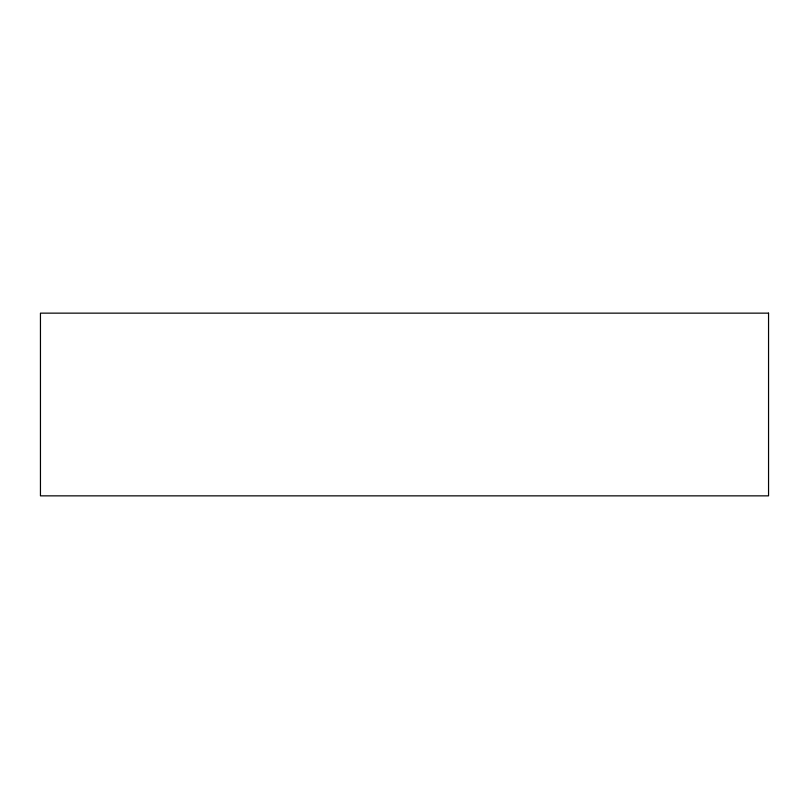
<?xml version="1.0" encoding="UTF-8"?>
<svg xmlns="http://www.w3.org/2000/svg" width="809" height="809" viewBox="0 0 809 809"><rect width="100%" height="100%" fill="white"/><g stroke="black" fill="none" stroke-linecap="round" stroke-linejoin="round"><path stroke-width="1.21" d="M768.55 313.144L40.45 313.144L40.45 495.856L768.55 495.856L768.55 313.144"/></g></svg>
